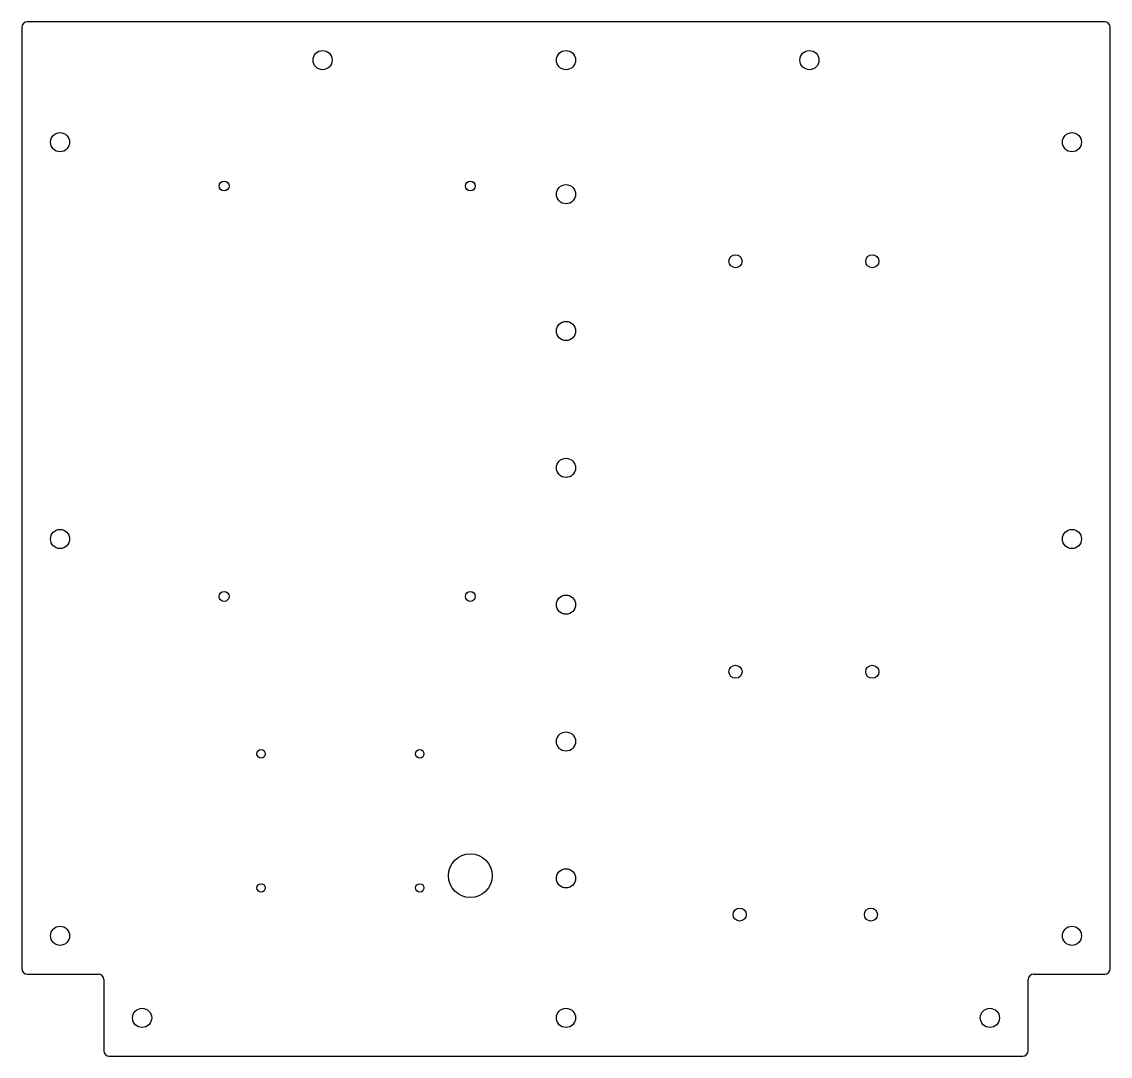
# Model space of a CAD drawing. Header units: millimetres. Extents: x -199 to 199, y -189 to 189.
import ezdxf

# ---------------------------------------------------------------- set-up
doc = ezdxf.new("R2010")
doc.units = ezdxf.units.MM
doc.layers.add('CUTOUTS', color=1, linetype='CONTINUOUS')
doc.layers.add('PERIMETER', color=5, linetype='CONTINUOUS')

msp = doc.modelspace()

# ---------------------------------------------------------------- linework, layer by layer
at = {"layer": 'CUTOUTS'}
for centre, radius in [((-89, 175), 3.5), ((0, 175), 3.5), ((89, 175), 3.5), ((-185, 145), 3.5), ((185, 145), 3.5), ((-125, 129), 1.8), ((-35, 129), 1.8), ((0, 126), 3.5), ((62, 101.5), 2.4), ((112, 101.5), 2.4), ((0, 76), 3.5), ((0, 26), 3.5), ((-185, 0), 3.5), ((185, 0), 3.5), ((-125, -21), 1.8), ((-35, -21), 1.8), ((0, -24), 3.5), ((62, -48.5), 2.4), ((112, -48.5), 2.4), ((0, -74), 3.5), ((-111.5, -78.5), 1.55), ((-53.5, -78.5), 1.55), ((-35, -123), 8), ((0, -124), 3.5), ((-111.5, -127.5), 1.55), ((-53.5, -127.5), 1.55), ((63.5, -137.25), 2.4), ((111.5, -137.25), 2.4), ((-185, -145), 3.5), ((185, -145), 3.5), ((-155, -175), 3.5), ((0, -175), 3.5), ((155, -175), 3.5)]:
    msp.add_circle(centre, radius, dxfattribs=at)
at = {"layer": 'PERIMETER'}
for p, q in [((197, 189), (-197, 189)), ((-199, 187), (-199, -157)), ((199, -157), (199, 187)), ((-197, -159), (-171, -159)), ((171, -159), (197, -159)), ((-169, -161), (-169, -187)), ((169, -187), (169, -161)), ((-167, -189), (167, -189))]:
    msp.add_line(p, q, dxfattribs=at)
for centre, start, end in [((-197, 187), 90, 180), ((197, 187), 0, 90), ((-197, -157), 180, 270), ((-171, -161), 0, 90), ((171, -161), 90, 180), ((197, -157), -90, 0), ((-167, -187), 180, 270), ((167, -187), -90, 0)]:
    msp.add_arc(centre, 2, start, end, dxfattribs=at)

doc.saveas('drawing.dxf')
